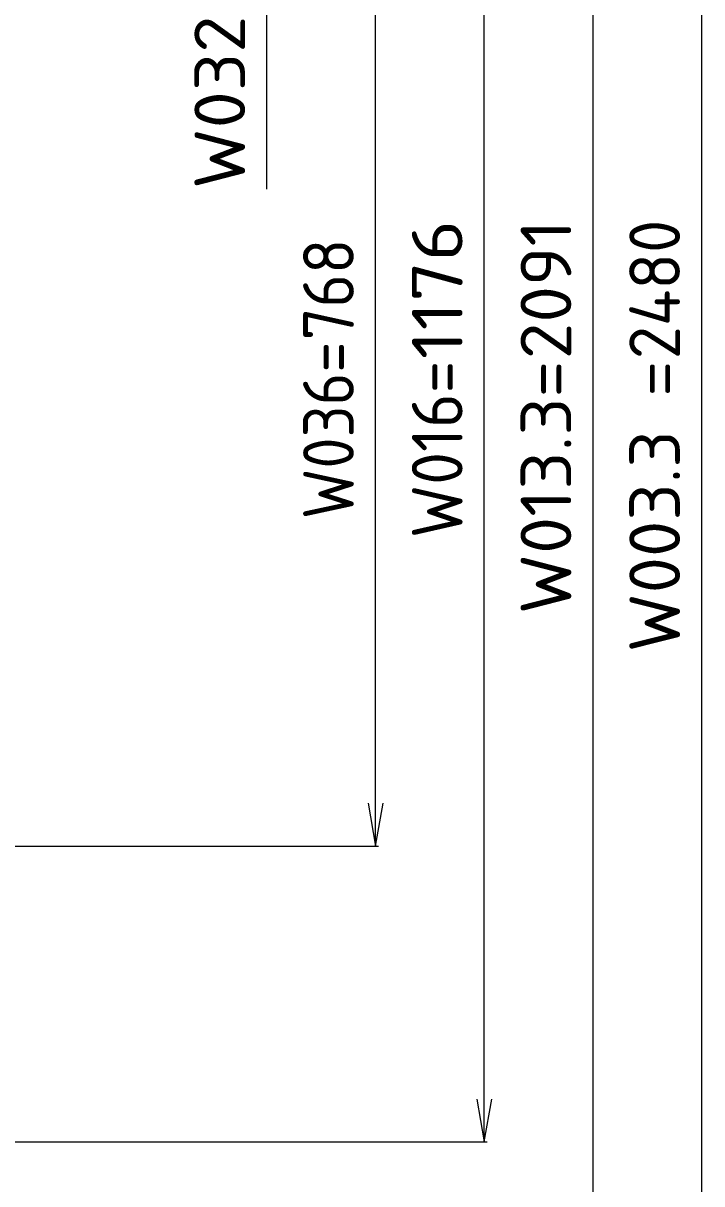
# Model space of a CAD drawing. Header units: millimetres. Extents: x 120 to 10915, y 515 to 8014.
# Drawn here: x 10442 to 10910, y 1553 to 2354 of the extents above; entities that cross this region are included whole.
import ezdxf
from ezdxf.enums import TextEntityAlignment as Align

# ---------------------------------------------------------------- set-up
doc = ezdxf.new("R2010")
doc.units = ezdxf.units.MM
doc.layers.add('201_Dimensions', color=7, linetype='Continuous', lineweight=13)
doc.styles.get("Standard").update_dxf_attribs({"font": 'isocp.shx'})

# ---------------------------------------------------------------- blocks, each defined once
blk = doc.blocks.new('BLOCK86')
at = {"layer": '201_Dimensions', "color": 2, "lineweight": 18}
for p, q in [((10210, 384), (10612, 384)), ((10610, 69.249588), (10610, 384)), ((10210, 294), (10612, 294))]:
    blk.add_line(p, q, dxfattribs=at)
for points in [[(10615.208984, 354.45578), (10610, 384), (10604.791016, 354.45578)], [(10604.791016, 323.54422), (10610, 294), (10615.208984, 323.54422)]]:
    blk.add_lwpolyline(points, dxfattribs=at)
for s, width, p, p2 in [('90', 0.709461, (10595, 245.249893), (10595, 289)), ('W032.1=', 0.77206, (10595, 69.249596), (10595, 244.249908))]:
    blk.add_text(s, height=35, rotation=90, dxfattribs=dict(at, width=width)).set_placement(p, p2, align=Align.FIT)
blk = doc.blocks.new('BLOCK87')
at = {"layer": '201_Dimensions', "color": 2, "lineweight": 18}
for p, q in [((10210, 384), (10687, 384)), ((10685, -384), (10685, 384)), ((10210, -384), (10687, -384))]:
    blk.add_line(p, q, dxfattribs=at)
for points in [[(10690.208984, 354.45578), (10685, 384), (10679.791016, 354.45578)], [(10679.791016, -354.45578), (10685, -384), (10690.208984, -354.45578)]]:
    blk.add_lwpolyline(points, dxfattribs=at)
for s, width, p, p2 in [('768', 0.736844, (10670, -35.000069), (10670, 35.000069)), ('W036=', 0.693398, (10670, -158.500305), (10670, -36.000069))]:
    blk.add_text(s, height=35, rotation=90, dxfattribs=dict(at, width=width)).set_placement(p, p2, align=Align.FIT)
blk = doc.blocks.new('BLOCK88')
at = {"layer": '201_Dimensions', "color": 2, "lineweight": 18}
for p, q in [((10760, -588), (10760, 588)), ((6900, -588), (10762, -588))]:
    blk.add_line(p, q, dxfattribs=at)
blk.add_lwpolyline([(10754.791016, -558.45575), (10760, -588), (10765.208984, -558.45575)], dxfattribs=at)
for s, width, p, p2 in [('1176', 0.750001, (10745, -48.125092), (10745, 48.125092)), ('W016=', 0.693398, (10745, -171.62532), (10745, -49.125092))]:
    blk.add_text(s, height=35, rotation=90, dxfattribs=dict(at, width=width)).set_placement(p, p2, align=Align.FIT)
blk = doc.blocks.new('BLOCK112')
at = {"layer": '201_Dimensions', "color": 2, "lineweight": 18}
blk.add_line((10910, -1240), (10910, 1240), dxfattribs=at)
for s, width, p, p2 in [('2480', 0.750001, (10895, -48.125092), (10895, 48.125092)), ('W003.3 =', 0.76911, (10895, -250.375458), (10895, -49.125092))]:
    blk.add_text(s, height=35, rotation=90, dxfattribs=dict(at, width=width)).set_placement(p, p2, align=Align.FIT)
blk = doc.blocks.new('BLOCK113')
at = {"layer": '201_Dimensions', "color": 2, "lineweight": 18}
blk.add_line((10835, -1045.5), (10835, 1045.5), dxfattribs=at)
for s, width, p, p2 in [('2091', 0.813382, (10820, -48.125092), (10820, 48.125092)), ('W013.3=', 0.77206, (10820, -224.125397), (10820, -49.125084))]:
    blk.add_text(s, height=35, rotation=90, dxfattribs=dict(at, width=width)).set_placement(p, p2, align=Align.FIT)

msp = doc.modelspace()

# ---------------------------------------------------------------- block references
at = {"layer": '201_Dimensions', "lineweight": 0}
for name in ['BLOCK112', 'BLOCK113', 'BLOCK88', 'BLOCK86', 'BLOCK87']:
    msp.add_blockref(name, (0, 2170), dxfattribs=at)

doc.saveas('drawing.dxf')
